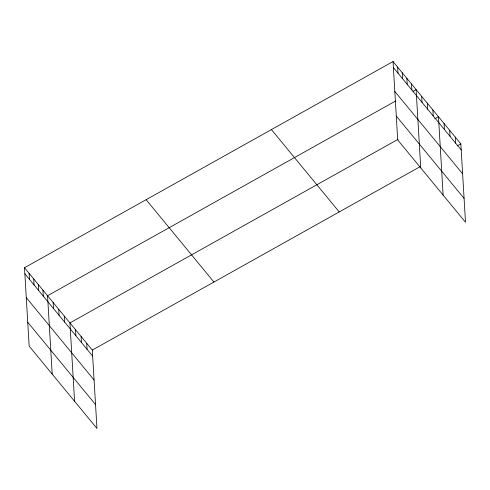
<?xml version="1.0" encoding="UTF-8"?>
<svg xmlns="http://www.w3.org/2000/svg" width="490" height="490" viewBox="0 0 490 490"><rect width="100%" height="100%" fill="white"/><g stroke="black" fill="none" stroke-linecap="round" stroke-linejoin="round"><path stroke-width="0.73" d="M24.5 267.736L92.304 350.08L96.965 428.45L29.155 346.112L24.5 267.736L393.035 61.55L460.845 143.888L465.5 222.264L397.696 139.919L393.035 61.55M395.614 101.001L47.555 295.733L52.209 374.109M412.99 91.281L416.09 89.541L420.751 167.917M398.137 139.283L69.929 322.91L74.584 401.279M434.746 118.801L438.47 116.718L443.125 195.087M92.304 350.08L419.893 166.802M457.121 145.971L460.845 143.888M393.397 67.583L461.2 149.928M394.818 91.452L462.621 173.797M396.275 116.05L464.079 198.389M271.423 129.593L339.227 211.931M146.118 199.693L213.922 282.038M24.861 273.775L92.665 356.12M26.276 297.644L94.08 379.989M27.74 322.242L95.544 404.581M455.253 137.096L455.608 143.135M449.655 130.303L450.016 136.343M444.063 123.511L444.418 129.544M432.872 109.925L433.234 115.959M427.28 103.133L427.641 109.166M421.688 96.334L422.043 102.373M411.484 83.943L411.839 89.982M406.872 78.345L407.227 84.384M402.259 72.747L402.621 78.78M397.647 67.148L398.009 73.182M86.712 343.288L87.073 349.327M81.12 336.495L81.475 342.528M75.521 329.703L75.883 335.736M64.337 316.117L64.692 322.151M58.745 309.319L59.1 315.358M53.147 302.526L53.508 308.565M42.942 290.135L43.304 296.174M38.33 284.537L38.692 290.576M33.724 278.939L34.08 284.972M29.112 273.34L29.467 279.374"/></g></svg>
